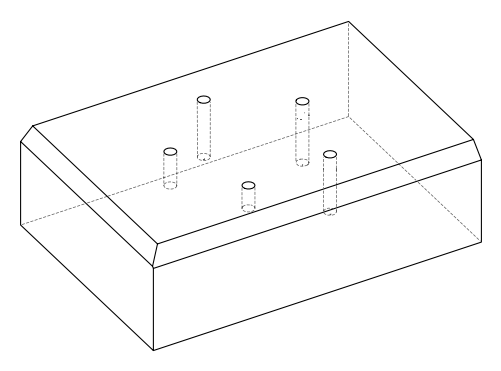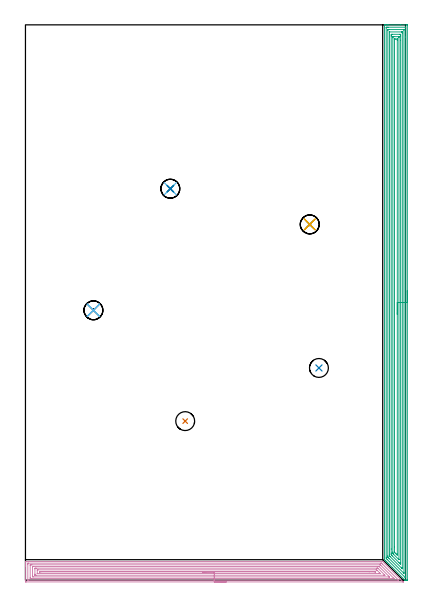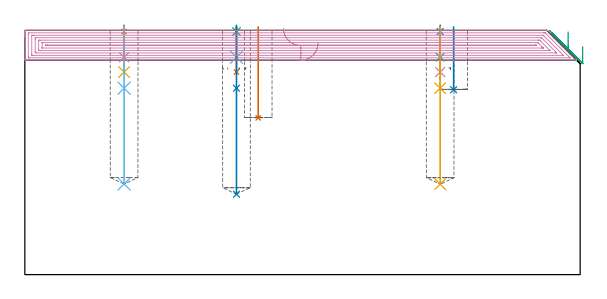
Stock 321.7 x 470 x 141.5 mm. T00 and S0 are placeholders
(PLAN: 16 operations, 11 tool changes, 46.4 min)
(1 SPOT_DRILL | STEP1POCKET | NXT0321_9005460120000 | 0.03 min | 3 mm3)
(2 SPOT_DRILL_1 | STEP1POCKET_3 | NXT0321_9005460120000 | 0.03 min | 3 mm3)
(3 SPOT_DRILL_2 | STEP1POCKET_4 | NXT0321_9005460120000 | 0.03 min | 3 mm3)
(4 DRILL_BLIND_HOLE_INTO_CENTER | STEP1POCKET | UGT0301_217 | 0.07 min | 1138 mm3)
(5 DRILL_TO_ENLARGE_BLIND_HOLE | STEP1POCKET | NXT0301_111 | 0.11 min | 3439 mm3)
(6 GUN_DRILL_BLIND_HOLE | STEP1POCKET | UGT0307_013 | 0.51 min | 12823 mm3)
(7 INDEXABLE_INSERT_DRILL_BLIND_HOLE_FROM_SOLID | STEP1POCKET_1 | NXT0302_003 | 0.21 min | 10129 mm3)
(8 INDEXABLE_INSERT_DRILL_BLIND_HOLE_FROM_SOLID_1 | STEP1POCKET_2 | NXT0302_003 | 0.15 min | 6860 mm3)
(9 DRILL_BLIND_HOLE_INTO_CENTER_1 | STEP1POCKET_3 | UGT0301_217 | 0.07 min | 1139 mm3)
(10 DRILL_TO_ENLARGE_BLIND_HOLE_1 | STEP1POCKET_3 | NXT0301_111 | 0.11 min | 3438 mm3)
(11 GUN_DRILL_BLIND_HOLE_1 | STEP1POCKET_3 | UGT0307_013 | 0.51 min | 12842 mm3)
(12 DRILL_BLIND_HOLE_INTO_CENTER_2 | STEP1POCKET_4 | UGT0301_217 | 0.07 min | 1139 mm3)
(13 DRILL_TO_ENLARGE_BLIND_HOLE_2 | STEP1POCKET_4 | NXT0301_111 | 0.11 min | 3438 mm3)
(14 GUN_DRILL_BLIND_HOLE_2 | STEP1POCKET_4 | UGT0307_013 | 0.53 min | 14007 mm3)
(15 AREA_MILL | FG_CHAMFER_SURFACE | UGT0205_001 | 26.26 min | 87507 mm3)
(16 AREA_MILL_1 | FG_CHAMFER_SURFACE_1 | UGT0205_001 | 17.62 min | 46142 mm3)
(TOOL NXT0321_9005460120000 | NC Spot Drill, 142deg, 12mm, Carbide, Uncoated | D12 PA142 FL30 Z2)
(TOOL UGT0301_217 | Twist Drill 10.4 mm | D10.4 PA118 FL82 Z2)
(TOOL NXT0301_111 | Carbide Drill 16.1mm [860.1-1610-050A1-PM 4234] | D16.1 PA147 FL73 Z2)
(TOOL UGT0307_013 | Gun Drill 16 mm | D16 PA130 FL24 Z1)
(TOOL NXT0302_003 | Index. Insert Drill 16mm [880-D1600L20-05] | D16 PA176 FL80 Z2)
(TOOL UGT0205_001 | Chamfer Mill 20 x 3 x 45 deg. | D20 FL50 Z2)
(OP 1 SPOT_DRILL)
G17 G21 G94 G90
T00 M6
G54
G17 G0 G90 X57.5 Y228.4 S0 M3
G43 Z151.5 H0
G94 G81 G98 Z140.811 F250. R144.5
G80
M5
M2
(OP 2 SPOT_DRILL_1)
G17 G21 G94 G90
T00 M6
G54
G17 G0 G90 X240.6 Y301.1 S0 M3
G43 Z151.5 H0
G94 G81 G98 Z140.811 F250. R144.5
G80
M5
M2
(OP 3 SPOT_DRILL_2)
G17 G21 G94 G90
T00 M6
G54
G17 G0 G90 X122.6 Y331.3 S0 M3
G43 Z151.5 H0
G94 G81 G98 Z140.811 F250. R144.5
G80
M5
M2
(OP 4 DRILL_BLIND_HOLE_INTO_CENTER)
G17 G21 G94 G90
T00 M6
G54
G17 G0 G90 X57.5 Y228.4 S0 M3
G43 Z151.5 H0
G94 G81 G98 Z125.9 F250. R143.5
G80
M5
M2
(OP 5 DRILL_TO_ENLARGE_BLIND_HOLE)
G17 G21 G94 G90
T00 M6
G54
G17 G0 G90 X57.5 Y228.4 S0 M3
G43 Z151.5 H1
G94 G81 G98 Z117.35 F250. R143.5
G80
M5
M2
(OP 6 GUN_DRILL_BLIND_HOLE)
G17 G21 G94 G90
T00 M6
G54
G17 G0 G90 X57.5 Y228.4 M8
G43 Z151.5 H0
Z143.72
S716 M3
G94 G1 Z107.989 F125. M26
G4 X.084
Z52.5 F250.
G4 X.084
G0 Z52.6
M5
M9
Z143.72
Z151.5
M2
(OP 7 INDEXABLE_INSERT_DRILL_BLIND_HOLE_FROM_SOLID)
G17 G21 G94 G90
T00 M6
G54
G17 G0 G90 X135.2 Y134.6 S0 M3
G43 Z151.5 H1
G94 G81 G98 Z90.8 F250. R143.5
G80
M5
M2
(OP 8 INDEXABLE_INSERT_DRILL_BLIND_HOLE_FROM_SOLID_1)
G17 G21 G94 G90
T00 M6
G54
G17 G0 G90 X248.4 Y179.6 S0 M3
G43 Z151.5 H1
G94 G81 G98 Z107.1 F250. R143.5
G80
M5
M2
(OP 9 DRILL_BLIND_HOLE_INTO_CENTER_1)
G17 G21 G94 G90
T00 M6
G54
G17 G0 G90 X240.6 Y301.1 S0 M3
G43 Z151.5 H0
G94 G81 G98 Z125.9 F250. R143.5
G80
M5
M2
(OP 10 DRILL_TO_ENLARGE_BLIND_HOLE_1)
G17 G21 G94 G90
T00 M6
G54
G17 G0 G90 X240.6 Y301.1 S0 M3
G43 Z151.5 H1
G94 G81 G98 Z117.35 F250. R143.5
G80
M5
M2
(OP 11 GUN_DRILL_BLIND_HOLE_1)
G17 G21 G94 G90
T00 M6
G54
G17 G0 G90 X240.6 Y301.1 M8
G43 Z151.5 H0
Z143.72
S716 M3
G94 G1 Z107.989 F125. M26
G4 X.084
Z52.4 F250.
G4 X.084
G0 Z52.5
M5
M9
Z143.72
Z151.5
M2
(OP 12 DRILL_BLIND_HOLE_INTO_CENTER_2)
G17 G21 G94 G90
T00 M6
G54
G17 G0 G90 X122.6 Y331.3 S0 M3
G43 Z151.5 H0
G94 G81 G98 Z125.9 F250. R143.5
G80
M5
M2
(OP 13 DRILL_TO_ENLARGE_BLIND_HOLE_2)
G17 G21 G94 G90
T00 M6
G54
G17 G0 G90 X122.6 Y331.3 S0 M3
G43 Z151.5 H1
G94 G81 G98 Z117.35 F250. R143.5
G80
M5
M2
(OP 14 GUN_DRILL_BLIND_HOLE_2)
G17 G21 G94 G90
T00 M6
G54
G17 G0 G90 X122.6 Y331.3 M8
G43 Z151.5 H0
Z143.72
S716 M3
G94 G1 Z107.989 F125. M26
G4 X.084
Z46.6 F250.
G4 X.084
G0 Z46.7
M5
M9
Z143.72
Z151.5
M2
(OP 15 AREA_MILL)
G17 G21 G94 G90
T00 M6
G54
G17 G0 G90 X323.2 Y245. S1061 M3
G43 Z151.5 H0
Z132.2
G94 G1 Y244.962 Z131.328 F250.
Y244.848 Z130.463
Y244.659 Z129.612
Y244.397 Z128.78
Y244.063 Z127.974
Y243.66 Z127.2
Y243.191 Z126.464
Y242.66 Z125.772
Y242.071 Z125.129
Y241.428 Z124.54
Y240.736 Z124.008
Y240. Z123.54
Y239.226 Z123.137
Y238.42 Z122.803
Y237.588 Z122.541
Y236.736 Z122.352
Y235.872 Z122.238
Y235. Z122.2
Y0.399
X323.196 Y0.165 Z122.204
X323.191 Y0.003 Z122.205
X323.106 Y0. Z122.29
X322.781 Z122.614
X322.13 Z123.27
X321.674 Z123.725
X321.346 Y0.001 Z124.048
X321.199 Y0.01 Z124.194
X321.037 Y0.163 Z124.363
X310.538 Y10.662 Z134.861
X307.965 Y13.235 Z137.435
X307.836 Y13.363 Z137.562
X307.789 Y13.41 Z137.609
X307.124 Y14.076 Z138.276
X306.956 Y14.242 Z138.44
X306.284 Y14.916 Z139.116
X306.077 Y15.121 Z139.319
X305.444 Y15.756 Z139.956
X305.409 Y15.791 Z139.991
X305.198 Y16. Z140.198
X304.604 Y16.596 Z140.796
X304.024 Y17.176 Z141.374
X303.905 Y17.296 Z141.491
X303.9 Y17.577 Z141.5
Y469.835
X303.906 Y469.99 Z141.493
X304.21 Y470. Z141.189
X304.547 Z140.852
X305.198 Z140.197
X306.403 Z138.994
X306.956 Z138.438
X317.368 Z128.029
X322.781 Z122.616
X323.061 Y469.997 Z122.337
X323.192 Y469.99 Z122.206
X323.199 Y469.857 Z122.199
X323.2 Y469.388 Z122.2
Y235.
X321.786 Z123.614
Y2.516
X321.779 Y2.017 Z123.621
X321.745 Y2.01 Z123.655
X321.69 Y2.009 Z123.71
X321.66 Y2.01 Z123.74
X321.609 Y2.053 Z123.791
X321.491 Y2.165 Z123.909
X321.253 Y2.398 Z124.147
X306.073 Y17.577 Z139.327
X305.321 Y18.345 Z140.079
X305.314 Y19.363 Z140.086
X305.315 Y467.484 Z140.085
X305.316 Y467.602 Z140.084
X305.321 Y467.98 Z140.079
X305.692 Y467.994 Z139.708
X306.077 Y467.998 Z139.323
X306.565 Y468. Z138.835
X306.956 Z138.444
X321.51 Z123.89
X321.704 Y467.998 Z123.696
X321.734 Y467.996 Z123.666
X321.765 Y467.99 Z123.635
X321.779 Y467.985 Z123.621
X321.78 Y467.962 Z123.62
X321.785 Y467.721 Z123.615
X321.786 Y459.583 Z123.614
Y235.
X320.372 Z125.028
X320.371 Y6.631 Z125.029
X320.367 Y5.969 Z125.033
X320.365 Y5.745 Z125.035
X320.144 Y5.956 Z125.256
X320.13 Y5.969 Z125.27
X307.63 Y18.47 Z137.77
X306.956 Y19.149 Z138.444
X306.747 Y19.363 Z138.653
X306.735 Y19.587 Z138.665
X306.73 Y20.256 Z138.67
X306.729 Y20.487 Z138.671
Y465.155
X306.731 Y465.817 Z138.669
X306.733 Y465.932 Z138.667
X306.735 Y465.982 Z138.665
X306.784 Y465.992 Z138.616
X306.956 Y465.995 Z138.444
X307.655 Y466. Z137.745
X307.836 Z137.564
X319.964 Y465.999 Z125.436
X320.144 Y465.996 Z125.256
X320.324 Y465.99 Z125.076
X320.365 Y465.987 Z125.035
X320.367 Y465.955 Z125.033
X320.37 Y465.894 Z125.03
X320.371 Y465.817 Z125.029
X320.372 Y465.585 Z125.028
Y235.
X318.957 Z126.443
Y10.434
X318.954 Y9.856 Z126.446
X318.95 Y9.66 Z126.45
X318.946 Y9.614 Z126.454
X318.82 Y9.735 Z126.58
X318.649 Y9.903 Z126.751
X318.385 Y10.164 Z127.015
X318.115 Y10.434 Z127.285
X308.715 Y19.835 Z136.685
X308.298 Y20.256 Z137.102
X308.156 Y20.405 Z137.244
X308.15 Y20.547 Z137.25
X308.145 Y20.834 Z137.255
X308.143 Y21.149 Z137.257
Y21.73
Y463.718
X308.145 Y463.912 Z137.255
X308.148 Y463.981 Z137.252
X308.151 Y463.99 Z137.249
X308.159 Y463.994 Z137.241
X308.184 Y463.997 Z137.216
X308.29 Y463.999 Z137.11
X318.416 Y464. Z126.984
X318.811 Y463.995 Z126.589
X318.909 Y463.992 Z126.491
X318.951 Y463.988 Z126.449
X318.953 Y463.955 Z126.447
X318.955 Y463.868 Z126.445
X318.957 Y463.45 Z126.443
Y463.138
Y235.
X317.543 Z127.857
Y14.898
X317.542 Y14.005 Z127.858
X317.541 Y13.97 Z127.859
X317.506 Y13.504 Z127.894
X316.995 Y14.005 Z128.405
X316.627 Y14.372 Z128.773
X316.1 Y14.898 Z129.3
X310.473 Y20.526 Z134.927
X309.853 Y21.149 Z135.547
X309.594 Y21.417 Z135.806
X309.559 Y22.042 Z135.841
X309.558 Y22.078 Z135.842
X309.557 Y22.934 Z135.843
Y26.353
Y460.459
X309.558 Y461.352 Z135.842
X309.559 Y461.388 Z135.841
X309.594 Y461.99 Z135.806
X309.838 Y461.997 Z135.562
X310.473 Y461.999 Z134.927
X310.714 Y462. Z134.686
X316.869 Y461.999 Z128.531
X317.506 Y461.99 Z127.894
X317.541 Y461.352 Z127.859
X317.542 Y461.315 Z127.858
X317.543 Y460.459 Z127.857
Y456.936
Y235.
X316.129 Z129.271
Y17.577
X316.128 Y17.393 Z129.272
X316.126 Y17.365 Z129.274
X316.123 Y17.341 Z129.277
X316.121 Y17.339 Z129.279
X316.096 Y17.361 Z129.304
X315.871 Y17.577 Z129.529
X311.352 Y22.096 Z134.048
X311.146 Y22.305 Z134.254
X311.043 Y22.412 Z134.357
X310.994 Y22.466 Z134.406
X310.978 Y22.499 Z134.422
X310.977 Y22.548 Z134.423
X310.973 Y22.934 Z134.427
X310.971 Y23.321 Z134.429
Y23.827
X310.972 Y459.06 Z134.428
X310.974 Y459.566 Z134.426
X310.977 Y459.947 Z134.423
X310.984 Y459.99 Z134.416
X311.032 Y459.993 Z134.368
X311.139 Y459.997 Z134.261
X311.352 Y459.999 Z134.048
X311.804 Y460. Z133.596
X315.89 Y459.999 Z129.51
X316.004 Y459.997 Z129.396
X316.08 Y459.994 Z129.32
X316.118 Y459.991 Z129.282
X316.122 Y459.952 Z129.278
X316.126 Y459.566 Z129.274
X316.128 Y459.18 Z129.272
X316.129 Y235. Z129.271
X314.715 Z130.685
X314.714 Y22.042 Z130.686
X314.71 Y21.31 Z130.69
X314.708 Y21.218 Z130.692
X314.372 Y21.537 Z131.028
X314.121 Y21.78 Z131.279
X313.99 Y21.908 Z131.41
X313.856 Y22.042 Z131.544
X312.963 Y22.934 Z132.437
X312.401 Y23.509 Z132.999
X312.392 Y23.536 Z133.008
X312.389 Y23.579 Z133.011
X312.386 Y23.67 Z133.014
X312.385 Y27.947 Z133.015
X312.386 Y457.78 Z133.014
X312.387 Y457.964 Z133.013
X312.389 Y457.986 Z133.011
X312.39 Y457.989 Z133.01
X312.419 Y457.993 Z132.981
X312.534 Y457.998 Z132.866
X312.678 Y457.999 Z132.722
X312.894 Y458. Z132.506
X314.654 Y457.998 Z130.746
X314.691 Y457.994 Z130.709
X314.7 Y457.991 Z130.7
X314.708 Y457.944 Z130.692
X314.71 Y457.78 Z130.69
X314.714 Y457.044 Z130.686
X314.715 Y456.887 Z130.685
Y235.
Y234.128 Z130.723
Y233.263 Z130.837
Y232.412 Z131.026
Y231.58 Z131.288
Y230.774 Z131.622
Y230. Z132.025
Y229.264 Z132.494
Y228.572 Z133.025
Y227.929 Z133.614
Y227.34 Z134.257
Y226.808 Z134.949
Y226.34 Z135.685
Y225.937 Z136.459
Y225.603 Z137.265
Y225.341 Z138.097
Y225.152 Z138.949
Y225.038 Z139.814
Y225. Z140.685
G0 Z151.5
M5
M2
(OP 16 AREA_MILL_1)
G17 G21 G94 G90
T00 M6
G54
G17 G0 G90 X169.85 Y-1.5 S1061 M3
G43 Z151.5 H0
Z134.2
G94 G1 X169.812 Z133.329 F250.
X169.698 Z132.464
X169.509 Z131.612
X169.247 Z130.78
X168.913 Z129.974
X168.51 Z129.2
X168.041 Z128.464
X167.51 Z127.772
X166.921 Z127.129
X166.278 Z126.54
X165.586 Z126.009
X164.85 Z125.54
X164.076 Z125.137
X163.27 Z124.803
X162.438 Z124.541
X161.586 Z124.352
X160.722 Z124.238
X159.85 Z124.2
X0.601
X0.319 Y-1.497 Z124.202
X0.01 Y-1.492 Z124.206
X0. Y-1.178 Z124.519
Y11.906 Z137.601
Y12.508 Z138.202
Y13.09 Z138.787
Y13.401 Z139.097
Y13.983 Z139.68
Y14.294 Z139.989
Y14.915 Z140.614
Y15.374 Z141.073
X0.007 Y15.744 Z141.436
X0.01 Y15.805 Z141.495
X0.151 Y15.8 Z141.5
X302.148
X302.395 Y15.798 Z141.487
X302.55 Y15.65 Z141.349
X319.396 Y-1.195 Z124.503
X319.535 Y-1.333 Z124.363
X319.693 Y-1.493 Z124.204
X319.694 Y-1.497 Z124.201
X319.693 Y-1.499 Z124.199
X319.618 Y-1.5 Z124.2
X159.85
Y-0.086 Z125.614
X2.386 Y-0.085 Z125.615
X2.294 Y-0.084 Z125.616
X2.111 Y-0.08 Z125.62
X2.009 Y-0.076 Z125.624
X2.006 Y-0.049 Z125.651
X2.004 Y0.006 Z125.706
X2. Y0.392 Z126.092
X2.001 Y13.401 Z139.101
X2.002 Y13.785 Z139.485
X2.01 Y14.294 Z139.994
X2.028 Y14.379 Z140.079
X2.202 Y14.383 Z140.083
X2.295 Y14.385 Z140.085
X300.364 Y14.386 Z140.086
X301.166 Y14.384 Z140.084
X301.256 Y14.382 Z140.082
X301.342 Y14.379 Z140.079
X301.444 Y14.294 Z139.994
X302.148 Y13.601 Z139.301
X315.53 Y0.219 Z125.919
X315.738 Y0.006 Z125.706
X315.807 Y-0.068 Z125.632
X315.811 Y-0.079 Z125.621
X315.774 Y-0.082 Z125.618
X315.713 Y-0.084 Z125.616
X315.621 Y-0.085 Z125.615
X315.53 Y-0.086 Z125.614
X159.85
Y1.329 Z127.029
X5.062
X4.632 Y1.33 Z127.03
X4.17 Y1.333 Z127.033
X4.025 Y1.335 Z127.035
X4.01 Y1.622 Z127.322
X4.004 Y1.792 Z127.492
X4.001 Y1.961 Z127.661
Y12.677 Z138.377
X4.006 Y12.848 Z138.548
X4.01 Y12.956 Z138.656
X4.056 Y12.964 Z138.664
X4.17 Y12.967 Z138.667
X4.6 Y12.97 Z138.67
X5.062 Y12.971 Z138.671
X5.491
X299.901
X300.132 Y12.97 Z138.67
X300.248 Y12.968 Z138.668
X300.304 Y12.964 Z138.664
X300.329 Y12.96 Z138.66
X300.364 Y12.932 Z138.632
X300.792 Y12.508 Z138.208
X311.509 Y1.792 Z127.492
X311.961 Y1.337 Z127.037
X311.962 Y1.332 Z127.032
X311.532 Y1.329 Z127.029
X159.85
Y2.743 Z128.443
X6.788
X6.02 Y2.75 Z128.45
X6.001 Y3.532 Z129.232
X6. Y3.578 Z129.278
X6.001 Y10.722 Z136.422
X6.019 Y11.55 Z137.25
X6.846 Y11.557 Z137.257
X6.904
X298.637
X299.054 Y11.556 Z137.256
X299.262 Y11.552 Z137.252
X299.284 Y11.55 Z137.25
X299.313 Y11.528 Z137.228
X299.375 Y11.473 Z137.173
X299.471 Y11.38 Z137.08
X307.501 Y3.351 Z129.051
X308.01 Y2.838 Z128.538
X308.062 Y2.782 Z128.482
X308.089 Y2.75 Z128.45
X308.062 Y2.748 Z128.448
X307.876 Y2.745 Z128.445
X307.501 Y2.743 Z128.443
X307.443
X159.85
Y4.157 Z129.857
X8.944
X8.631 Y4.158 Z129.858
X8.048 Y4.161 Z129.861
X8.019 Y4.164 Z129.864
X8.01 Y4.171 Z129.871
X8.004 Y4.206 Z129.906
X8.001 Y4.471 Z130.171
X8. Y5.102 Z130.802
X8.001 Y9.566 Z135.266
X8.006 Y9.829 Z135.529
X8.013 Y10.136 Z135.836
X8.32 Y10.14 Z135.84
X8.631 Y10.142 Z135.842
X9.209 Y10.143 Z135.843
X297.374
X297.687 Y10.142 Z135.842
X298.001 Y10.139 Z135.839
X298.209 Y10.136 Z135.836
X298.263 Y10.127 Z135.827
X298.291 Y10.103 Z135.803
X298.349 Y10.049 Z135.749
X298.573 Y9.829 Z135.529
X303.931 Y4.471 Z130.171
X304.145 Y4.244 Z129.944
X304.211 Y4.163 Z129.863
X304.173 Y4.16 Z129.86
X304.122 Y4.159 Z129.859
X303.932 Y4.158 Z129.858
X303.354 Y4.157 Z129.857
X159.85
Y5.571 Z131.271
X10.208
X10.059 Y5.573 Z131.273
X10.023 Y5.575 Z131.275
X10.012 Y5.578 Z131.278
X10.008 Y5.586 Z131.286
X10.004 Y5.62 Z131.32
X10.001 Y5.779 Z131.479
Y8.457 Z134.157
X10.005 Y8.597 Z134.297
X10.01 Y8.706 Z134.406
X10.016 Y8.723 Z134.423
X10.031 Y8.725 Z134.425
X10.072 Y8.726 Z134.426
X10.415 Y8.728 Z134.428
X10.622 Y8.729 Z134.429
X296.795 Y8.728 Z134.428
X297.004 Y8.727 Z134.427
X297.172 Y8.724 Z134.424
X297.211 Y8.722 Z134.422
X297.309 Y8.631 Z134.331
X297.461 Y8.486 Z134.186
X297.687 Y8.265 Z133.965
X299.695 Y6.257 Z131.957
X300.364 Y5.586 Z131.286
Y5.579 Z131.279
Y5.578 Z131.278
X300.153 Y5.574 Z131.274
X299.471 Y5.572 Z131.272
X299.264 Y5.571 Z131.271
X159.85
Y6.985 Z132.685
X13.091
X12.362 Y6.987 Z132.687
X12.199 Y6.989 Z132.689
X12.037 Y6.992 Z132.692
X12.009 Y7. Z132.7
X12.006 Y7.031 Z132.731
X12.003 Y7.084 Z132.784
X12.002 Y7.15 Z132.85
X12.006 Y7.249 Z132.949
X12.01 Y7.297 Z132.997
X12.018 Y7.308 Z133.008
X12.039 Y7.31 Z133.01
X12.199 Y7.312 Z133.012
X12.927 Y7.315 Z133.015
X13.091
X295.739 Y7.314 Z133.014
X295.903 Y7.313 Z133.013
X296.067 Y7.31 Z133.01
X296.172 Y7.308 Z133.008
X296.233 Y7.258 Z132.958
X296.344 Y7.15 Z132.85
X296.485 Y7.006 Z132.706
X296.231 Y6.992 Z132.692
X296.065 Y6.988 Z132.688
X295.903 Y6.986 Z132.686
X295.175 Y6.985 Z132.685
X290.946
X159.85
X158.978 Z132.723
X158.113 Z132.837
X157.262 Z133.026
X156.43 Z133.288
X155.624 Z133.622
X154.85 Z134.025
X154.114 Z134.494
X153.422 Z135.025
X152.779 Z135.614
X152.19 Z136.257
X151.658 Z136.95
X151.19 Z137.685
X150.787 Z138.459
X150.453 Z139.265
X150.191 Z140.097
X150.002 Z140.949
X149.888 Z141.814
X149.85 Z142.685
G0 Z151.5
M5
M2
